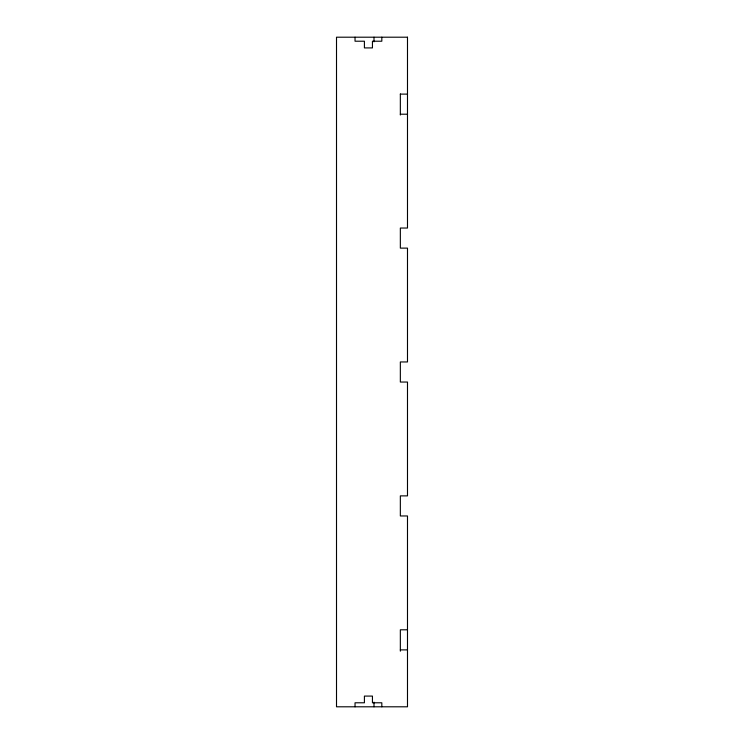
<?xml version="1.0" encoding="UTF-8"?>
<svg xmlns="http://www.w3.org/2000/svg" width="744" height="744" viewBox="0 0 744 744"><rect width="100%" height="100%" fill="white"/><g stroke="black" fill="none" stroke-linecap="round" stroke-linejoin="round"><path stroke-width="1.12" d="M400.346 94.116L407.489 94.116M400.346 114.204L407.489 114.204M407.489 629.796L400.346 629.796L400.346 651.177M400.346 649.884L407.489 649.884M400.346 93.977L400.346 115.022M381.821 37.2L381.821 41.218L372.446 41.218L372.446 47.914L364.411 47.914L364.411 41.218L355.037 41.218L355.037 37.2M381.821 706.8L381.821 702.782L372.446 702.782L372.446 696.086L364.411 696.086L364.411 702.782L355.037 702.782L355.037 706.8M374 37.2L374 41.831M374 702.169L374 706.8M407.489 37.2L336.511 37.2L336.511 706.8L407.489 706.8L407.489 515.964L400.346 515.964L400.346 495.876L407.489 495.876L407.489 382.044L400.346 382.044L400.346 361.956L407.489 361.956L407.489 248.124L400.346 248.124L400.346 228.036L407.489 228.036L407.489 37.2"/></g></svg>
